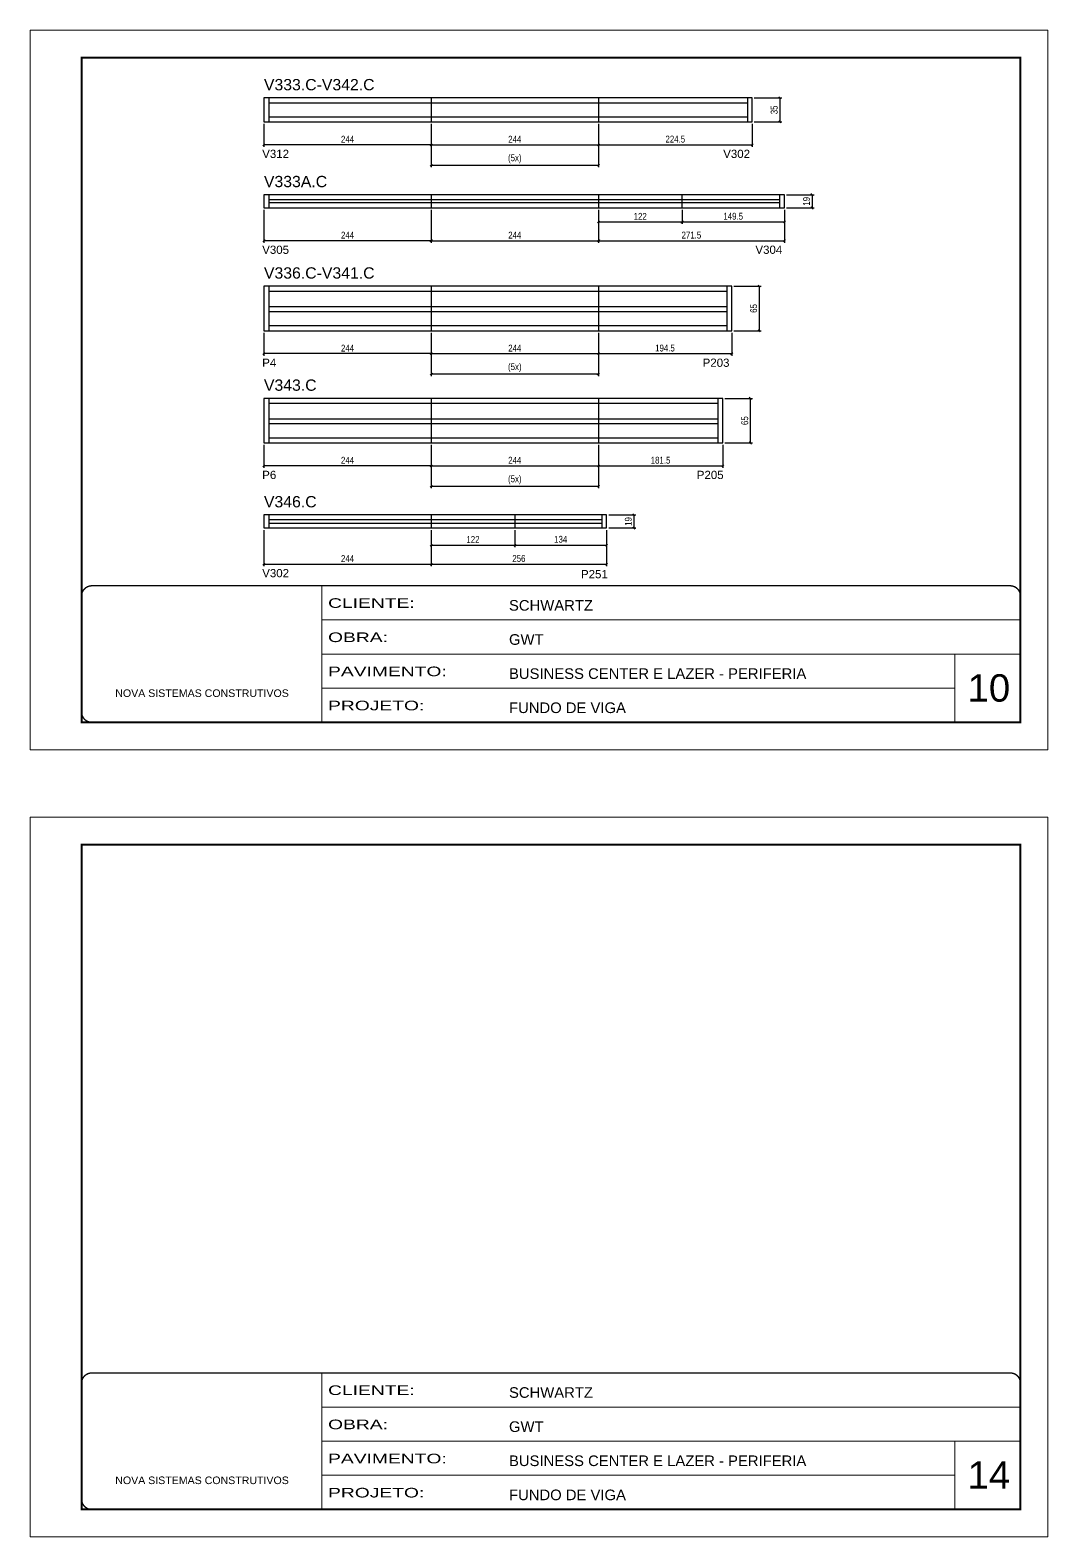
# Model space of a CAD drawing. Extents: x 3245 to 12416, y 917 to 10295.
# Drawn here: x 4844 to 6329, y 5512 to 7710 of the extents above; entities that cross this region are included whole.
import ezdxf

# ---------------------------------------------------------------- set-up
doc = ezdxf.new("R2010")
doc.units = 0
doc.linetypes.add('CONTINUO', pattern=[0])
doc.linetypes.add('DASHED', pattern=[0.75, 0.5, -0.25])
for name, color, linetype in [('5', 5, 'Continuous'), ('COTA', 241, 'Continuous'), ('NOMENCLATURA', 7, 'Continuous'), ('Painéis', 200, 'Continuous'), ('SARR_2.2x7', 40, 'Continuous')]:
    doc.layers.add(name, color=color, linetype=linetype)
for name, color, linetype, lineweight in [('CARIMBO', 255, 'Continuous', 9), ('Folhas', 255, 'Continuous', 9), ('SARRAFO DE PRESSAO', 251, 'DASHED', 9)]:
    doc.layers.add(name, color=color, linetype=linetype, lineweight=lineweight)
doc.styles.add('ARIAL', font='arial.ttf')
doc.styles.add('COTA TECNICA', font='techl___.ttf', dxfattribs={"height": 10})
doc.styles.add('COTA TECNICA-50', font='techl___.ttf', dxfattribs={"height": 10})
doc.styles.get("Standard").update_dxf_attribs({"font": 'arial.ttf'})
doc.styles.add('Tecnologia', font='')
doc.styles.get('Tecnologia').set_extended_font_data('Forgotten Futurist')
doc.dimstyles.new('COTA PAINEL-50', dxfattribs={"dimtxt": 10, "dimasz": 3, "dimexe": 3, "dimexo": 3, "dimgap": 3, "dimtad": 1, "dimdec": 1, "dimzin": 12, "dimdsep": 46, "dimtxsty": 'COTA TECNICA-50', "dimblk1": 'OBLIQUE', "dimblk2": 'OBLIQUE', "dimsah": 1, "dimcen": 0.9, "dimclrd": 4, "dimclre": 4, "dimclrt": 240, "dimadec": 1, "dimazin": 3, "dimtfac": 1, "dimtdec": 1, "dimtmove": 0, "dimatfit": 3, "dimfxl": 1, "dimtolj": 1, "dimtzin": 12, "dimarcsym": 0})
doc.dimstyles.new('PAINEL', dxfattribs={"dimtxt": 10, "dimasz": 3, "dimexe": 3, "dimexo": 3, "dimgap": 3, "dimtad": 1, "dimdec": 1, "dimzin": 12, "dimdsep": 46, "dimtxsty": 'COTA TECNICA', "dimblk1": 'OBLIQUE', "dimblk2": 'OBLIQUE', "dimsah": 1, "dimcen": 0.9, "dimclrd": 4, "dimclre": 4, "dimclrt": 240, "dimadec": 1, "dimazin": 3, "dimtfac": 1, "dimtdec": 1, "dimtmove": 0, "dimatfit": 3, "dimfxl": 1, "dimtolj": 1, "dimtzin": 12, "dimarcsym": 0})

# ---------------------------------------------------------------- blocks, each defined once
blk = doc.blocks.new('9999999999')
at = {"color": 30, "linetype": 'CONTINUO'}
for p, q in [((98564.6, 34230.2), (98564.6, 34429.4)), ((98564.6, 34379.6), (99584, 34379.6)), ((98564.6, 34329.8), (99488, 34329.8)), ((99584, 34329.8), (99488, 34329.8)), ((99488, 34329.8), (99488, 34230.2)), ((98564.6, 34280), (99488, 34280))]:
    blk.add_line(p, q, dxfattribs=at)
at = {"color": 30, "linetype": 'CONTINUO', "const_width": 2}
blk.add_lwpolyline([(99584, 34230.2), (99584, 34414.4, 0.414214), (99569, 34429.4), (98229, 34429.4, 0.414214), (98214, 34414.4), (98214, 34245.2, 0.414214), (98229, 34230.2), (99584, 34230.2)], format="xyb", dxfattribs=at)
at = {"layer": 'Folhas'}
blk.add_lwpolyline([(98139, 34190.2), (99624, 34190.2), (99624, 35240.2), (98139, 35240.2)], close=True, dxfattribs=at)
at = {"layer": 'Folhas', "color": 30, "const_width": 3}
blk.add_lwpolyline([(98214, 34230.2), (99584, 34230.2), (99584, 35200.2), (98214, 35200.2)], close=True, dxfattribs=at)
at = {"color": 7, "linetype": 'Continuous', "ltscale": 5, "style": 'ARIAL'}
for s, height, p in [('SCHWARTZ', 15.48, (98837.7, 34393.1)), ('GWT', 15.48, (98837.7, 34343.3)), ('BUSINESS CENTER E LAZER - PERIFERIA', 15.483, (98837.7, 34293.5)), ('NOVA SISTEMAS CONSTRUTIVOS', 11.059, (98263.2, 34267.2)), ('FUNDO DE VIGA', 15.483, (98837.7, 34243.7))]:
    blk.add_text(s, height=height, dxfattribs=at).set_placement(p)
at = {"layer": 'Folhas', "color": 7, "style": 'Tecnologia', "width": 1.5}
for s, p in [('CLIENTE:', (98573.7, 34397.2)), ('OBRA:', (98573.7, 34347.3)), ('PAVIMENTO:', (98573.7, 34297.5)), ('PROJETO:', (98573.7, 34247.7))]:
    blk.add_text(s, height=14, dxfattribs=at).set_placement(p)
blk = doc.blocks.new('_Oblique')
at = {"color": 0, "linetype": 'ByBlock', "lineweight": -2}
blk.add_line((-0.5, -0.5), (0.5, 0.5), dxfattribs=at)
blk = doc.blocks.new('*D890')
at = {"layer": 'COTA', "color": 4, "linetype": 'ByBlock', "lineweight": -2, "transparency": 16777216}
for p, q in [((5185, 7573.3), (5185, 7539.9)), ((5429, 7573.3), (5429, 7539.9)), ((5429, 7542.9), (5185, 7542.9))]:
    blk.add_line(p, q, dxfattribs=at)
at = {"layer": 'Defpoints', "color": 0, "linetype": 'ByBlock', "transparency": 16777216}
for p in [(5185, 7576.3), (5429, 7576.3), (5185, 7542.9)]:
    blk.add_point(p, dxfattribs=at)
at = {"layer": 'COTA', "color": 4, "linetype": 'ByBlock', "lineweight": -2, "transparency": 16777216, "xscale": 3, "yscale": 3, "zscale": 3, "rotation": 180}
blk.add_blockref('_Oblique', (5185, 7542.9), dxfattribs=at)
at = {"layer": 'COTA', "color": 4, "linetype": 'ByBlock', "lineweight": -2, "transparency": 16777216, "xscale": 3, "yscale": 3, "zscale": 3}
blk.add_blockref('_Oblique', (5429, 7542.9), dxfattribs=at)
at = {"layer": 'COTA', "color": 240, "linetype": 'ByBlock', "transparency": 16777216, "insert": (5307, 7550.9), "char_height": 10, "attachment_point": 5, "style": 'COTA TECNICA-50'}
blk.add_mtext('\\A1;244', dxfattribs=at)
blk = doc.blocks.new('*D891')
at = {"layer": 'COTA', "color": 4, "linetype": 'ByBlock', "lineweight": -2, "transparency": 16777216}
for p, q in [((5429, 7573.3), (5429, 7539.9)), ((5673, 7573.3), (5673, 7539.9)), ((5429, 7542.9), (5673, 7542.9))]:
    blk.add_line(p, q, dxfattribs=at)
at = {"layer": 'Defpoints', "color": 0, "linetype": 'ByBlock', "transparency": 16777216}
for p in [(5429, 7576.3), (5673, 7576.3), (5673, 7542.9)]:
    blk.add_point(p, dxfattribs=at)
at = {"layer": 'COTA', "color": 4, "linetype": 'ByBlock', "lineweight": -2, "transparency": 16777216, "xscale": 3, "yscale": 3, "zscale": 3, "rotation": 180}
blk.add_blockref('_Oblique', (5429, 7542.9), dxfattribs=at)
at = {"layer": 'COTA', "color": 4, "linetype": 'ByBlock', "lineweight": -2, "transparency": 16777216, "xscale": 3, "yscale": 3, "zscale": 3}
blk.add_blockref('_Oblique', (5673, 7542.9), dxfattribs=at)
at = {"layer": 'COTA', "color": 240, "linetype": 'ByBlock', "transparency": 16777216, "insert": (5551, 7550.9), "char_height": 10, "attachment_point": 5, "style": 'COTA TECNICA-50'}
blk.add_mtext('\\A1;244', dxfattribs=at)
blk = doc.blocks.new('*D892')
at = {"layer": 'COTA', "color": 4, "linetype": 'ByBlock', "lineweight": -2, "transparency": 16777216}
for p, q in [((5673, 7573.3), (5673, 7539.9)), ((5897.5, 7573.3), (5897.5, 7539.9)), ((5673, 7542.9), (5897.5, 7542.9))]:
    blk.add_line(p, q, dxfattribs=at)
at = {"layer": 'Defpoints', "color": 0, "linetype": 'ByBlock', "transparency": 16777216}
for p in [(5673, 7576.3), (5897.5, 7576.3), (5897.5, 7542.9)]:
    blk.add_point(p, dxfattribs=at)
at = {"layer": 'COTA', "color": 4, "linetype": 'ByBlock', "lineweight": -2, "transparency": 16777216, "xscale": 3, "yscale": 3, "zscale": 3, "rotation": 180}
blk.add_blockref('_Oblique', (5673, 7542.9), dxfattribs=at)
at = {"layer": 'COTA', "color": 4, "linetype": 'ByBlock', "lineweight": -2, "transparency": 16777216, "xscale": 3, "yscale": 3, "zscale": 3}
blk.add_blockref('_Oblique', (5897.5, 7542.9), dxfattribs=at)
at = {"layer": 'COTA', "color": 240, "linetype": 'ByBlock', "transparency": 16777216, "insert": (5785.2, 7551), "char_height": 10, "attachment_point": 5, "style": 'COTA TECNICA-50'}
blk.add_mtext('\\A1;224.5', dxfattribs=at)
blk = doc.blocks.new('*D893')
at = {"layer": 'COTA', "color": 4, "lineweight": -2, "transparency": 16777216}
for p, q in [((5900.5, 7611.3), (5940.7, 7611.3)), ((5937.7, 7611.3), (5937.7, 7576.3)), ((5900.5, 7576.3), (5940.7, 7576.3))]:
    blk.add_line(p, q, dxfattribs=at)
at = {"layer": 'Defpoints', "color": 0, "transparency": 16777216}
for p in [(5897.5, 7611.3), (5897.5, 7576.3), (5937.7, 7576.3)]:
    blk.add_point(p, dxfattribs=at)
at = {"layer": 'COTA', "color": 4, "lineweight": -2, "transparency": 16777216, "xscale": 3, "yscale": 3, "zscale": 3}
for p, rotation in [((5937.7, 7611.3), 90), ((5937.7, 7576.3), 270)]:
    blk.add_blockref('_Oblique', p, dxfattribs=dict(at, rotation=rotation))
at = {"layer": 'COTA', "color": 240, "transparency": 16777216, "insert": (5929.5, 7593.8), "char_height": 10, "attachment_point": 5, "rotation": 90, "style": 'COTA TECNICA'}
blk.add_mtext('\\A1;35', dxfattribs=at)
blk = doc.blocks.new('*D894')
at = {"layer": 'COTA', "color": 4, "lineweight": -2, "transparency": 16777216}
for p, q in [((5429, 7573.3), (5429, 7510.2)), ((5673, 7573.3), (5673, 7510.2)), ((5429, 7513.2), (5673, 7513.2))]:
    blk.add_line(p, q, dxfattribs=at)
at = {"layer": 'Defpoints', "color": 0, "transparency": 16777216}
for p in [(5429, 7576.3), (5673, 7576.3), (5673, 7513.2)]:
    blk.add_point(p, dxfattribs=at)
at = {"layer": 'COTA', "color": 4, "lineweight": -2, "transparency": 16777216, "xscale": 3, "yscale": 3, "zscale": 3, "rotation": 180}
blk.add_blockref('_Oblique', (5429, 7513.2), dxfattribs=at)
at = {"layer": 'COTA', "color": 4, "lineweight": -2, "transparency": 16777216, "xscale": 3, "yscale": 3, "zscale": 3}
blk.add_blockref('_Oblique', (5673, 7513.2), dxfattribs=at)
at = {"layer": 'COTA', "color": 240, "transparency": 16777216, "insert": (5551, 7522.4), "char_height": 10, "attachment_point": 5, "style": 'COTA TECNICA'}
blk.add_mtext('\\A1;(5x)', dxfattribs=at)
blk = doc.blocks.new('*D895')
at = {"layer": 'COTA', "color": 4, "linetype": 'ByBlock', "lineweight": -2, "transparency": 16777216}
for p, q in [((5185, 7447.9), (5185, 7399.9)), ((5429, 7447.9), (5429, 7399.9)), ((5429, 7402.9), (5185, 7402.9))]:
    blk.add_line(p, q, dxfattribs=at)
at = {"layer": 'Defpoints', "color": 0, "linetype": 'ByBlock', "transparency": 16777216}
for p in [(5185, 7450.9), (5429, 7450.9), (5185, 7402.9)]:
    blk.add_point(p, dxfattribs=at)
at = {"layer": 'COTA', "color": 4, "linetype": 'ByBlock', "lineweight": -2, "transparency": 16777216, "xscale": 3, "yscale": 3, "zscale": 3, "rotation": 180}
blk.add_blockref('_Oblique', (5185, 7402.9), dxfattribs=at)
at = {"layer": 'COTA', "color": 4, "linetype": 'ByBlock', "lineweight": -2, "transparency": 16777216, "xscale": 3, "yscale": 3, "zscale": 3}
blk.add_blockref('_Oblique', (5429, 7402.9), dxfattribs=at)
at = {"layer": 'COTA', "color": 240, "linetype": 'ByBlock', "transparency": 16777216, "insert": (5307, 7411), "char_height": 10, "attachment_point": 5, "style": 'COTA TECNICA-50'}
blk.add_mtext('\\A1;244', dxfattribs=at)
blk = doc.blocks.new('*D896')
at = {"layer": 'COTA', "color": 4, "linetype": 'ByBlock', "lineweight": -2, "transparency": 16777216}
for p, q in [((5429, 7447.9), (5429, 7399.9)), ((5673, 7447.9), (5673, 7399.9)), ((5429, 7402.9), (5673, 7402.9))]:
    blk.add_line(p, q, dxfattribs=at)
at = {"layer": 'Defpoints', "color": 0, "linetype": 'ByBlock', "transparency": 16777216}
for p in [(5429, 7450.9), (5673, 7450.9), (5673, 7402.9)]:
    blk.add_point(p, dxfattribs=at)
at = {"layer": 'COTA', "color": 4, "linetype": 'ByBlock', "lineweight": -2, "transparency": 16777216, "xscale": 3, "yscale": 3, "zscale": 3, "rotation": 180}
blk.add_blockref('_Oblique', (5429, 7402.9), dxfattribs=at)
at = {"layer": 'COTA', "color": 4, "linetype": 'ByBlock', "lineweight": -2, "transparency": 16777216, "xscale": 3, "yscale": 3, "zscale": 3}
blk.add_blockref('_Oblique', (5673, 7402.9), dxfattribs=at)
at = {"layer": 'COTA', "color": 240, "linetype": 'ByBlock', "transparency": 16777216, "insert": (5551, 7411), "char_height": 10, "attachment_point": 5, "style": 'COTA TECNICA-50'}
blk.add_mtext('\\A1;244', dxfattribs=at)
blk = doc.blocks.new('*D897')
at = {"layer": 'COTA', "color": 4, "linetype": 'ByBlock', "lineweight": -2, "transparency": 16777216}
for p, q in [((5673, 7447.9), (5673, 7399.9)), ((5944.5, 7447.9), (5944.5, 7399.9)), ((5673, 7402.9), (5944.5, 7402.9))]:
    blk.add_line(p, q, dxfattribs=at)
at = {"layer": 'Defpoints', "color": 0, "linetype": 'ByBlock', "transparency": 16777216}
for p in [(5673, 7450.9), (5944.5, 7450.9), (5944.5, 7402.9)]:
    blk.add_point(p, dxfattribs=at)
at = {"layer": 'COTA', "color": 4, "linetype": 'ByBlock', "lineweight": -2, "transparency": 16777216, "xscale": 3, "yscale": 3, "zscale": 3, "rotation": 180}
blk.add_blockref('_Oblique', (5673, 7402.9), dxfattribs=at)
at = {"layer": 'COTA', "color": 4, "linetype": 'ByBlock', "lineweight": -2, "transparency": 16777216, "xscale": 3, "yscale": 3, "zscale": 3}
blk.add_blockref('_Oblique', (5944.5, 7402.9), dxfattribs=at)
at = {"layer": 'COTA', "color": 240, "linetype": 'ByBlock', "transparency": 16777216, "insert": (5808.7, 7411), "char_height": 10, "attachment_point": 5, "style": 'COTA TECNICA-50'}
blk.add_mtext('\\A1;271.5', dxfattribs=at)
blk = doc.blocks.new('*D898')
at = {"layer": 'COTA', "color": 4, "lineweight": -2, "transparency": 16777216}
for p, q in [((5947.5, 7469.9), (5987.7, 7469.9)), ((5984.7, 7469.9), (5984.7, 7450.9)), ((5947.5, 7450.9), (5987.7, 7450.9))]:
    blk.add_line(p, q, dxfattribs=at)
at = {"layer": 'Defpoints', "color": 0, "transparency": 16777216}
for p in [(5944.5, 7469.9), (5944.5, 7450.9), (5984.7, 7450.9)]:
    blk.add_point(p, dxfattribs=at)
at = {"layer": 'COTA', "color": 4, "lineweight": -2, "transparency": 16777216, "xscale": 3, "yscale": 3, "zscale": 3}
for p, rotation in [((5984.7, 7469.9), 90), ((5984.7, 7450.9), 270)]:
    blk.add_blockref('_Oblique', p, dxfattribs=dict(at, rotation=rotation))
at = {"layer": 'COTA', "color": 240, "transparency": 16777216, "insert": (5976.6, 7460.4), "char_height": 10, "attachment_point": 5, "rotation": 90, "style": 'COTA TECNICA'}
blk.add_mtext('\\A1;19', dxfattribs=at)
blk = doc.blocks.new('*D900')
at = {"layer": 'COTA', "color": 4, "lineweight": -2, "transparency": 16777216}
for p, q in [((5673, 7447.9), (5673, 7427.4)), ((5795, 7447.9), (5795, 7427.4)), ((5673, 7430.4), (5795, 7430.4))]:
    blk.add_line(p, q, dxfattribs=at)
at = {"layer": 'Defpoints', "color": 0, "transparency": 16777216}
for p in [(5673, 7450.9), (5795, 7450.9), (5795, 7430.4)]:
    blk.add_point(p, dxfattribs=at)
at = {"layer": 'COTA', "color": 4, "lineweight": -2, "transparency": 16777216, "xscale": 3, "yscale": 3, "zscale": 3, "rotation": 180}
blk.add_blockref('_Oblique', (5673, 7430.4), dxfattribs=at)
at = {"layer": 'COTA', "color": 4, "lineweight": -2, "transparency": 16777216, "xscale": 3, "yscale": 3, "zscale": 3}
blk.add_blockref('_Oblique', (5795, 7430.4), dxfattribs=at)
at = {"layer": 'COTA', "color": 240, "transparency": 16777216, "insert": (5734, 7438.4), "char_height": 10, "attachment_point": 5, "style": 'COTA TECNICA'}
blk.add_mtext('\\A1;122', dxfattribs=at)
blk = doc.blocks.new('*D901')
at = {"layer": 'COTA', "color": 4, "lineweight": -2, "transparency": 16777216}
for p, q in [((5795, 7447.9), (5795, 7427.4)), ((5944.5, 7447.9), (5944.5, 7427.4)), ((5795, 7430.4), (5944.5, 7430.4))]:
    blk.add_line(p, q, dxfattribs=at)
at = {"layer": 'Defpoints', "color": 0, "transparency": 16777216}
for p in [(5795, 7450.9), (5944.5, 7450.9), (5944.5, 7430.4)]:
    blk.add_point(p, dxfattribs=at)
at = {"layer": 'COTA', "color": 4, "lineweight": -2, "transparency": 16777216, "xscale": 3, "yscale": 3, "zscale": 3, "rotation": 180}
blk.add_blockref('_Oblique', (5795, 7430.4), dxfattribs=at)
at = {"layer": 'COTA', "color": 4, "lineweight": -2, "transparency": 16777216, "xscale": 3, "yscale": 3, "zscale": 3}
blk.add_blockref('_Oblique', (5944.5, 7430.4), dxfattribs=at)
at = {"layer": 'COTA', "color": 240, "transparency": 16777216, "insert": (5869.7, 7438.5), "char_height": 10, "attachment_point": 5, "style": 'COTA TECNICA'}
blk.add_mtext('\\A1;149.5', dxfattribs=at)
blk = doc.blocks.new('*D902')
at = {"layer": 'COTA', "color": 4, "linetype": 'ByBlock', "lineweight": -2, "transparency": 16777216}
for p, q in [((5185, 7268.5), (5185, 7235.1)), ((5429, 7268.5), (5429, 7235.1)), ((5429, 7238.1), (5185, 7238.1))]:
    blk.add_line(p, q, dxfattribs=at)
at = {"layer": 'Defpoints', "color": 0, "linetype": 'ByBlock', "transparency": 16777216}
for p in [(5185, 7271.5), (5429, 7271.5), (5185, 7238.1)]:
    blk.add_point(p, dxfattribs=at)
at = {"layer": 'COTA', "color": 4, "linetype": 'ByBlock', "lineweight": -2, "transparency": 16777216, "xscale": 3, "yscale": 3, "zscale": 3, "rotation": 180}
blk.add_blockref('_Oblique', (5185, 7238.1), dxfattribs=at)
at = {"layer": 'COTA', "color": 4, "linetype": 'ByBlock', "lineweight": -2, "transparency": 16777216, "xscale": 3, "yscale": 3, "zscale": 3}
blk.add_blockref('_Oblique', (5429, 7238.1), dxfattribs=at)
at = {"layer": 'COTA', "color": 240, "linetype": 'ByBlock', "transparency": 16777216, "insert": (5307, 7246.1), "char_height": 10, "attachment_point": 5, "style": 'COTA TECNICA-50'}
blk.add_mtext('\\A1;244', dxfattribs=at)
blk = doc.blocks.new('*D903')
at = {"layer": 'COTA', "color": 4, "linetype": 'ByBlock', "lineweight": -2, "transparency": 16777216}
for p, q in [((5429, 7268.5), (5429, 7235.1)), ((5673, 7268.5), (5673, 7235.1)), ((5429, 7238.1), (5673, 7238.1))]:
    blk.add_line(p, q, dxfattribs=at)
at = {"layer": 'Defpoints', "color": 0, "linetype": 'ByBlock', "transparency": 16777216}
for p in [(5429, 7271.5), (5673, 7271.5), (5673, 7238.1)]:
    blk.add_point(p, dxfattribs=at)
at = {"layer": 'COTA', "color": 4, "linetype": 'ByBlock', "lineweight": -2, "transparency": 16777216, "xscale": 3, "yscale": 3, "zscale": 3, "rotation": 180}
blk.add_blockref('_Oblique', (5429, 7238.1), dxfattribs=at)
at = {"layer": 'COTA', "color": 4, "linetype": 'ByBlock', "lineweight": -2, "transparency": 16777216, "xscale": 3, "yscale": 3, "zscale": 3}
blk.add_blockref('_Oblique', (5673, 7238.1), dxfattribs=at)
at = {"layer": 'COTA', "color": 240, "linetype": 'ByBlock', "transparency": 16777216, "insert": (5551, 7246.1), "char_height": 10, "attachment_point": 5, "style": 'COTA TECNICA-50'}
blk.add_mtext('\\A1;244', dxfattribs=at)
blk = doc.blocks.new('*D904')
at = {"layer": 'COTA', "color": 4, "linetype": 'ByBlock', "lineweight": -2, "transparency": 16777216}
for p, q in [((5673, 7268.5), (5673, 7235.1)), ((5867.5, 7268.5), (5867.5, 7235.1)), ((5673, 7238.1), (5867.5, 7238.1))]:
    blk.add_line(p, q, dxfattribs=at)
at = {"layer": 'Defpoints', "color": 0, "linetype": 'ByBlock', "transparency": 16777216}
for p in [(5673, 7271.5), (5867.5, 7271.5), (5867.5, 7238.1)]:
    blk.add_point(p, dxfattribs=at)
at = {"layer": 'COTA', "color": 4, "linetype": 'ByBlock', "lineweight": -2, "transparency": 16777216, "xscale": 3, "yscale": 3, "zscale": 3, "rotation": 180}
blk.add_blockref('_Oblique', (5673, 7238.1), dxfattribs=at)
at = {"layer": 'COTA', "color": 4, "linetype": 'ByBlock', "lineweight": -2, "transparency": 16777216, "xscale": 3, "yscale": 3, "zscale": 3}
blk.add_blockref('_Oblique', (5867.5, 7238.1), dxfattribs=at)
at = {"layer": 'COTA', "color": 240, "linetype": 'ByBlock', "transparency": 16777216, "insert": (5770.2, 7246.2), "char_height": 10, "attachment_point": 5, "style": 'COTA TECNICA-50'}
blk.add_mtext('\\A1;194.5', dxfattribs=at)
blk = doc.blocks.new('*D905')
at = {"layer": 'COTA', "color": 4, "lineweight": -2, "transparency": 16777216}
for p, q in [((5870.5, 7336.5), (5910.7, 7336.5)), ((5907.7, 7336.5), (5907.7, 7271.5)), ((5870.5, 7271.5), (5910.7, 7271.5))]:
    blk.add_line(p, q, dxfattribs=at)
at = {"layer": 'Defpoints', "color": 0, "transparency": 16777216}
for p in [(5867.5, 7336.5), (5867.5, 7271.5), (5907.7, 7271.5)]:
    blk.add_point(p, dxfattribs=at)
at = {"layer": 'COTA', "color": 4, "lineweight": -2, "transparency": 16777216, "xscale": 3, "yscale": 3, "zscale": 3}
for p, rotation in [((5907.7, 7336.5), 90), ((5907.7, 7271.5), 270)]:
    blk.add_blockref('_Oblique', p, dxfattribs=dict(at, rotation=rotation))
at = {"layer": 'COTA', "color": 240, "transparency": 16777216, "insert": (5899.6, 7304), "char_height": 10, "attachment_point": 5, "rotation": 90, "style": 'COTA TECNICA'}
blk.add_mtext('\\A1;65', dxfattribs=at)
blk = doc.blocks.new('*D906')
at = {"layer": 'COTA', "color": 4, "lineweight": -2, "transparency": 16777216}
for p, q in [((5429, 7268.5), (5429, 7205.4)), ((5673, 7268.5), (5673, 7205.4)), ((5429, 7208.4), (5673, 7208.4))]:
    blk.add_line(p, q, dxfattribs=at)
at = {"layer": 'Defpoints', "color": 0, "transparency": 16777216}
for p in [(5429, 7271.5), (5673, 7271.5), (5673, 7208.4)]:
    blk.add_point(p, dxfattribs=at)
at = {"layer": 'COTA', "color": 4, "lineweight": -2, "transparency": 16777216, "xscale": 3, "yscale": 3, "zscale": 3, "rotation": 180}
blk.add_blockref('_Oblique', (5429, 7208.4), dxfattribs=at)
at = {"layer": 'COTA', "color": 4, "lineweight": -2, "transparency": 16777216, "xscale": 3, "yscale": 3, "zscale": 3}
blk.add_blockref('_Oblique', (5673, 7208.4), dxfattribs=at)
at = {"layer": 'COTA', "color": 240, "transparency": 16777216, "insert": (5551, 7217.6), "char_height": 10, "attachment_point": 5, "style": 'COTA TECNICA'}
blk.add_mtext('\\A1;(5x)', dxfattribs=at)
blk = doc.blocks.new('*D907')
at = {"layer": 'COTA', "color": 4, "linetype": 'ByBlock', "lineweight": -2, "transparency": 16777216}
for p, q in [((5185, 7104.8), (5185, 7071.4)), ((5429, 7104.8), (5429, 7071.4)), ((5429, 7074.4), (5185, 7074.4))]:
    blk.add_line(p, q, dxfattribs=at)
at = {"layer": 'Defpoints', "color": 0, "linetype": 'ByBlock', "transparency": 16777216}
for p in [(5185, 7107.8), (5429, 7107.8), (5185, 7074.4)]:
    blk.add_point(p, dxfattribs=at)
at = {"layer": 'COTA', "color": 4, "linetype": 'ByBlock', "lineweight": -2, "transparency": 16777216, "xscale": 3, "yscale": 3, "zscale": 3, "rotation": 180}
blk.add_blockref('_Oblique', (5185, 7074.4), dxfattribs=at)
at = {"layer": 'COTA', "color": 4, "linetype": 'ByBlock', "lineweight": -2, "transparency": 16777216, "xscale": 3, "yscale": 3, "zscale": 3}
blk.add_blockref('_Oblique', (5429, 7074.4), dxfattribs=at)
at = {"layer": 'COTA', "color": 240, "linetype": 'ByBlock', "transparency": 16777216, "insert": (5307, 7082.5), "char_height": 10, "attachment_point": 5, "style": 'COTA TECNICA-50'}
blk.add_mtext('\\A1;244', dxfattribs=at)
blk = doc.blocks.new('*D908')
at = {"layer": 'COTA', "color": 4, "linetype": 'ByBlock', "lineweight": -2, "transparency": 16777216}
for p, q in [((5429, 7104.8), (5429, 7071.4)), ((5673, 7104.8), (5673, 7071.4)), ((5429, 7074.4), (5673, 7074.4))]:
    blk.add_line(p, q, dxfattribs=at)
at = {"layer": 'Defpoints', "color": 0, "linetype": 'ByBlock', "transparency": 16777216}
for p in [(5429, 7107.8), (5673, 7107.8), (5673, 7074.4)]:
    blk.add_point(p, dxfattribs=at)
at = {"layer": 'COTA', "color": 4, "linetype": 'ByBlock', "lineweight": -2, "transparency": 16777216, "xscale": 3, "yscale": 3, "zscale": 3, "rotation": 180}
blk.add_blockref('_Oblique', (5429, 7074.4), dxfattribs=at)
at = {"layer": 'COTA', "color": 4, "linetype": 'ByBlock', "lineweight": -2, "transparency": 16777216, "xscale": 3, "yscale": 3, "zscale": 3}
blk.add_blockref('_Oblique', (5673, 7074.4), dxfattribs=at)
at = {"layer": 'COTA', "color": 240, "linetype": 'ByBlock', "transparency": 16777216, "insert": (5551, 7082.5), "char_height": 10, "attachment_point": 5, "style": 'COTA TECNICA-50'}
blk.add_mtext('\\A1;244', dxfattribs=at)
blk = doc.blocks.new('*D909')
at = {"layer": 'COTA', "color": 4, "linetype": 'ByBlock', "lineweight": -2, "transparency": 16777216}
for p, q in [((5673, 7104.8), (5673, 7071.4)), ((5854.5, 7104.8), (5854.5, 7071.4)), ((5673, 7074.4), (5854.5, 7074.4))]:
    blk.add_line(p, q, dxfattribs=at)
at = {"layer": 'Defpoints', "color": 0, "linetype": 'ByBlock', "transparency": 16777216}
for p in [(5673, 7107.8), (5854.5, 7107.8), (5854.5, 7074.4)]:
    blk.add_point(p, dxfattribs=at)
at = {"layer": 'COTA', "color": 4, "linetype": 'ByBlock', "lineweight": -2, "transparency": 16777216, "xscale": 3, "yscale": 3, "zscale": 3, "rotation": 180}
blk.add_blockref('_Oblique', (5673, 7074.4), dxfattribs=at)
at = {"layer": 'COTA', "color": 4, "linetype": 'ByBlock', "lineweight": -2, "transparency": 16777216, "xscale": 3, "yscale": 3, "zscale": 3}
blk.add_blockref('_Oblique', (5854.5, 7074.4), dxfattribs=at)
at = {"layer": 'COTA', "color": 240, "linetype": 'ByBlock', "transparency": 16777216, "insert": (5763.7, 7082.5), "char_height": 10, "attachment_point": 5, "style": 'COTA TECNICA-50'}
blk.add_mtext('\\A1;181.5', dxfattribs=at)
blk = doc.blocks.new('*D910')
at = {"layer": 'COTA', "color": 4, "lineweight": -2, "transparency": 16777216}
for p, q in [((5857.5, 7172.8), (5897.7, 7172.8)), ((5894.7, 7172.8), (5894.7, 7107.8)), ((5857.5, 7107.8), (5897.7, 7107.8))]:
    blk.add_line(p, q, dxfattribs=at)
at = {"layer": 'Defpoints', "color": 0, "transparency": 16777216}
for p in [(5854.5, 7172.8), (5854.5, 7107.8), (5894.7, 7107.8)]:
    blk.add_point(p, dxfattribs=at)
at = {"layer": 'COTA', "color": 4, "lineweight": -2, "transparency": 16777216, "xscale": 3, "yscale": 3, "zscale": 3}
for p, rotation in [((5894.7, 7172.8), 90), ((5894.7, 7107.8), 270)]:
    blk.add_blockref('_Oblique', p, dxfattribs=dict(at, rotation=rotation))
at = {"layer": 'COTA', "color": 240, "transparency": 16777216, "insert": (5886.6, 7140.3), "char_height": 10, "attachment_point": 5, "rotation": 90, "style": 'COTA TECNICA'}
blk.add_mtext('\\A1;65', dxfattribs=at)
blk = doc.blocks.new('*D911')
at = {"layer": 'COTA', "color": 4, "lineweight": -2, "transparency": 16777216}
for p, q in [((5429, 7104.8), (5429, 7041.7)), ((5673, 7104.8), (5673, 7041.7)), ((5429, 7044.7), (5673, 7044.7))]:
    blk.add_line(p, q, dxfattribs=at)
at = {"layer": 'Defpoints', "color": 0, "transparency": 16777216}
for p in [(5429, 7107.8), (5673, 7107.8), (5673, 7044.7)]:
    blk.add_point(p, dxfattribs=at)
at = {"layer": 'COTA', "color": 4, "lineweight": -2, "transparency": 16777216, "xscale": 3, "yscale": 3, "zscale": 3, "rotation": 180}
blk.add_blockref('_Oblique', (5429, 7044.7), dxfattribs=at)
at = {"layer": 'COTA', "color": 4, "lineweight": -2, "transparency": 16777216, "xscale": 3, "yscale": 3, "zscale": 3}
blk.add_blockref('_Oblique', (5673, 7044.7), dxfattribs=at)
at = {"layer": 'COTA', "color": 240, "transparency": 16777216, "insert": (5551, 7053.9), "char_height": 10, "attachment_point": 5, "style": 'COTA TECNICA'}
blk.add_mtext('\\A1;(5x)', dxfattribs=at)
blk = doc.blocks.new('*D912')
at = {"layer": 'COTA', "color": 4, "linetype": 'ByBlock', "lineweight": -2, "transparency": 16777216}
for p, q in [((5185, 6980.7), (5185, 6928)), ((5429, 6980.7), (5429, 6928)), ((5185, 6931), (5429, 6931))]:
    blk.add_line(p, q, dxfattribs=at)
at = {"layer": 'Defpoints', "color": 0, "linetype": 'ByBlock', "transparency": 16777216}
for p in [(5185, 6983.7), (5429, 6983.7), (5429, 6931)]:
    blk.add_point(p, dxfattribs=at)
at = {"layer": 'COTA', "color": 4, "linetype": 'ByBlock', "lineweight": -2, "transparency": 16777216, "xscale": 3, "yscale": 3, "zscale": 3, "rotation": 180}
blk.add_blockref('_Oblique', (5185, 6931), dxfattribs=at)
at = {"layer": 'COTA', "color": 4, "linetype": 'ByBlock', "lineweight": -2, "transparency": 16777216, "xscale": 3, "yscale": 3, "zscale": 3}
blk.add_blockref('_Oblique', (5429, 6931), dxfattribs=at)
at = {"layer": 'COTA', "color": 240, "linetype": 'ByBlock', "transparency": 16777216, "insert": (5307, 6939.1), "char_height": 10, "attachment_point": 5, "style": 'COTA TECNICA-50'}
blk.add_mtext('\\A1;244', dxfattribs=at)
blk = doc.blocks.new('*D913')
at = {"layer": 'COTA', "color": 4, "linetype": 'ByBlock', "lineweight": -2, "transparency": 16777216}
for p, q in [((5429, 6980.7), (5429, 6928)), ((5685, 6980.7), (5685, 6928)), ((5429, 6931), (5685, 6931))]:
    blk.add_line(p, q, dxfattribs=at)
at = {"layer": 'Defpoints', "color": 0, "linetype": 'ByBlock', "transparency": 16777216}
for p in [(5429, 6983.7), (5685, 6983.7), (5685, 6931)]:
    blk.add_point(p, dxfattribs=at)
at = {"layer": 'COTA', "color": 4, "linetype": 'ByBlock', "lineweight": -2, "transparency": 16777216, "xscale": 3, "yscale": 3, "zscale": 3, "rotation": 180}
blk.add_blockref('_Oblique', (5429, 6931), dxfattribs=at)
at = {"layer": 'COTA', "color": 4, "linetype": 'ByBlock', "lineweight": -2, "transparency": 16777216, "xscale": 3, "yscale": 3, "zscale": 3}
blk.add_blockref('_Oblique', (5685, 6931), dxfattribs=at)
at = {"layer": 'COTA', "color": 240, "linetype": 'ByBlock', "transparency": 16777216, "insert": (5557, 6939.1), "char_height": 10, "attachment_point": 5, "style": 'COTA TECNICA-50'}
blk.add_mtext('\\A1;256', dxfattribs=at)
blk = doc.blocks.new('*D914')
at = {"layer": 'COTA', "color": 4, "lineweight": -2, "transparency": 16777216}
for p, q in [((5688, 7002.7), (5727.8, 7002.7)), ((5724.8, 7002.7), (5724.8, 6983.7)), ((5688, 6983.7), (5727.8, 6983.7))]:
    blk.add_line(p, q, dxfattribs=at)
at = {"layer": 'Defpoints', "color": 0, "transparency": 16777216}
for p in [(5685, 7002.7), (5685, 6983.7), (5724.8, 6983.7)]:
    blk.add_point(p, dxfattribs=at)
at = {"layer": 'COTA', "color": 4, "lineweight": -2, "transparency": 16777216, "xscale": 3, "yscale": 3, "zscale": 3}
for p, rotation in [((5724.8, 7002.7), 90), ((5724.8, 6983.7), 270)]:
    blk.add_blockref('_Oblique', p, dxfattribs=dict(at, rotation=rotation))
at = {"layer": 'COTA', "color": 240, "transparency": 16777216, "insert": (5716.7, 6993.2), "char_height": 10, "attachment_point": 5, "rotation": 90, "style": 'COTA TECNICA'}
blk.add_mtext('\\A1;19', dxfattribs=at)
blk = doc.blocks.new('*D915')
at = {"layer": 'COTA', "color": 4, "lineweight": -2, "transparency": 16777216}
for p, q in [((5429, 6980.7), (5429, 6955.8)), ((5551, 6980.7), (5551, 6955.8)), ((5429, 6958.8), (5551, 6958.8))]:
    blk.add_line(p, q, dxfattribs=at)
at = {"layer": 'Defpoints', "color": 0, "transparency": 16777216}
for p in [(5429, 6983.7), (5551, 6983.7), (5551, 6958.8)]:
    blk.add_point(p, dxfattribs=at)
at = {"layer": 'COTA', "color": 4, "lineweight": -2, "transparency": 16777216, "xscale": 3, "yscale": 3, "zscale": 3, "rotation": 180}
blk.add_blockref('_Oblique', (5429, 6958.8), dxfattribs=at)
at = {"layer": 'COTA', "color": 4, "lineweight": -2, "transparency": 16777216, "xscale": 3, "yscale": 3, "zscale": 3}
blk.add_blockref('_Oblique', (5551, 6958.8), dxfattribs=at)
at = {"layer": 'COTA', "color": 240, "transparency": 16777216, "insert": (5490, 6966.9), "char_height": 10, "attachment_point": 5, "style": 'COTA TECNICA'}
blk.add_mtext('\\A1;122', dxfattribs=at)
blk = doc.blocks.new('*D916')
at = {"layer": 'COTA', "color": 4, "lineweight": -2, "transparency": 16777216}
for p, q in [((5551, 6980.7), (5551, 6955.8)), ((5685, 6980.7), (5685, 6955.8)), ((5551, 6958.8), (5685, 6958.8))]:
    blk.add_line(p, q, dxfattribs=at)
at = {"layer": 'Defpoints', "color": 0, "transparency": 16777216}
for p in [(5551, 6983.7), (5685, 6983.7), (5685, 6958.8)]:
    blk.add_point(p, dxfattribs=at)
at = {"layer": 'COTA', "color": 4, "lineweight": -2, "transparency": 16777216, "xscale": 3, "yscale": 3, "zscale": 3, "rotation": 180}
blk.add_blockref('_Oblique', (5551, 6958.8), dxfattribs=at)
at = {"layer": 'COTA', "color": 4, "lineweight": -2, "transparency": 16777216, "xscale": 3, "yscale": 3, "zscale": 3}
blk.add_blockref('_Oblique', (5685, 6958.8), dxfattribs=at)
at = {"layer": 'COTA', "color": 240, "transparency": 16777216, "insert": (5618, 6967.1), "char_height": 10, "attachment_point": 5, "style": 'COTA TECNICA'}
blk.add_mtext('\\A1;134', dxfattribs=at)

msp = doc.modelspace()

# ---------------------------------------------------------------- linework, layer by layer
at = {"layer": 'Painéis', "linetype": 'Continuous'}
for p, q in [((5897.49, 7611.27), (5184.99, 7611.27)), ((5184.99, 7611.27), (5184.99, 7576.27)), ((5428.99, 7611.27), (5428.99, 7576.27)), ((5672.99, 7611.27), (5672.99, 7576.27)), ((5897.49, 7576.27), (5897.49, 7611.27)), ((5184.99, 7576.27), (5897.49, 7576.27)), ((5944.49, 7469.91), (5184.99, 7469.91)), ((5184.99, 7469.91), (5184.99, 7450.91)), ((5428.99, 7469.91), (5428.99, 7450.91)), ((5672.99, 7469.91), (5672.99, 7450.91)), ((5794.99, 7469.91), (5794.99, 7450.91)), ((5944.49, 7450.91), (5944.49, 7469.91)), ((5184.99, 7450.91), (5944.49, 7450.91)), ((5867.49, 7336.48), (5184.99, 7336.48)), ((5184.99, 7336.48), (5184.99, 7271.48)), ((5428.99, 7336.48), (5428.99, 7271.48)), ((5672.99, 7336.48), (5672.99, 7271.48)), ((5867.49, 7271.48), (5867.49, 7336.48)), ((5184.99, 7271.48), (5867.49, 7271.48)), ((5854.49, 7172.8), (5184.99, 7172.8)), ((5184.99, 7172.8), (5184.99, 7107.8)), ((5428.99, 7172.8), (5428.99, 7107.8)), ((5672.99, 7172.8), (5672.99, 7107.8)), ((5854.49, 7107.8), (5854.49, 7172.8)), ((5184.99, 7107.8), (5854.49, 7107.8)), ((5428.99, 7002.71), (5428.99, 6983.71)), ((5550.99, 7002.71), (5550.99, 6983.71))]:
    msp.add_line(p, q, dxfattribs=at)
msp.add_lwpolyline([(5184.99, 6983.71), (5684.99, 6983.71), (5684.99, 7002.71), (5184.99, 7002.71)], close=True, dxfattribs=at)
at = {"layer": 'SARR_2.2x7', "linetype": 'Continuous'}
for p, q in [((5191.99, 7611.27), (5191.99, 7576.27)), ((5890.49, 7611.27), (5890.49, 7576.27)), ((5191.99, 7604.27), (5428.99, 7604.27)), ((5428.99, 7604.27), (5672.99, 7604.27)), ((5672.99, 7604.27), (5890.49, 7604.27)), ((5428.99, 7583.27), (5191.99, 7583.27)), ((5672.99, 7583.27), (5428.99, 7583.27)), ((5890.49, 7583.27), (5672.99, 7583.27)), ((5191.99, 7469.91), (5191.99, 7450.91)), ((5191.99, 7462.91), (5428.99, 7462.91)), ((5428.99, 7457.91), (5191.99, 7457.91)), ((5428.99, 7462.91), (5672.99, 7462.91)), ((5672.99, 7457.91), (5428.99, 7457.91)), ((5672.99, 7462.91), (5937.49, 7462.91)), ((5937.49, 7457.91), (5672.99, 7457.91)), ((5937.49, 7469.91), (5937.49, 7450.91)), ((5191.99, 7336.48), (5191.99, 7271.48)), ((5191.99, 7329.48), (5428.99, 7329.48)), ((5428.99, 7329.48), (5672.99, 7329.48)), ((5672.99, 7329.48), (5860.49, 7329.48)), ((5860.49, 7336.48), (5860.49, 7271.48)), ((5428.99, 7306.14), (5191.99, 7306.14)), ((5672.99, 7306.14), (5428.99, 7306.14)), ((5860.49, 7306.14), (5672.99, 7306.14)), ((5428.99, 7299.14), (5191.99, 7299.14)), ((5428.99, 7278.48), (5191.99, 7278.48)), ((5672.99, 7299.14), (5428.99, 7299.14)), ((5672.99, 7278.48), (5428.99, 7278.48)), ((5860.49, 7299.14), (5672.99, 7299.14)), ((5860.49, 7278.48), (5672.99, 7278.48)), ((5191.99, 7172.8), (5191.99, 7107.8)), ((5847.49, 7172.8), (5847.49, 7107.8)), ((5191.99, 7165.8), (5428.99, 7165.8)), ((5428.99, 7165.8), (5672.99, 7165.8)), ((5672.99, 7165.8), (5847.49, 7165.8)), ((5428.99, 7142.47), (5191.99, 7142.47)), ((5428.99, 7135.47), (5191.99, 7135.47)), ((5672.99, 7142.47), (5428.99, 7142.47)), ((5672.99, 7135.47), (5428.99, 7135.47)), ((5847.49, 7142.47), (5672.99, 7142.47)), ((5847.49, 7135.47), (5672.99, 7135.47)), ((5428.99, 7114.8), (5191.99, 7114.8)), ((5672.99, 7114.8), (5428.99, 7114.8)), ((5847.49, 7114.8), (5672.99, 7114.8)), ((5191.99, 7002.71), (5191.99, 6983.71)), ((5428.99, 6995.71), (5191.99, 6995.71)), ((5677.99, 6995.71), (5428.99, 6995.71)), ((5677.99, 7002.71), (5677.99, 6983.71)), ((5191.99, 6990.71), (5428.99, 6990.71)), ((5428.99, 6990.71), (5677.99, 6990.71))]:
    msp.add_line(p, q, dxfattribs=at)

# ---------------------------------------------------------------- block references
at = {"layer": 'SARRAFO DE PRESSAO', "color": 6, "linetype": 'ByBlock'}
for p in [(-93295.13, -27530.07), (-93295.13, -28678.65)]:
    msp.add_blockref('9999999999', p, dxfattribs=at)

# ---------------------------------------------------------------- texts
at = {"layer": '5', "linetype": 'Continuous'}
for s, p in [('V312', (5182.48, 7523.62)), ('V302', (5855.11, 7523.62)), ('V305', (5182.48, 7383.67)), ('V304', (5902.11, 7383.67)), ('P4', (5182.48, 7218.83)), ('P203', (5825.11, 7218.83)), ('P6', (5182.48, 7055.15)), ('P205', (5816.61, 7055.15)), ('V302', (5182.48, 6911.78)), ('P251', (5647.61, 6910.33))]:
    msp.add_text(s, height=12, rotation=359.99996, dxfattribs=at).set_placement(p)
at = {"layer": 'CARIMBO', "style": 'ARIAL'}
for s, p in [('10', (6211.7, 6730.27)), ('14', (6211.7, 5581.7))]:
    msp.add_text(s, height=40, dxfattribs=at).set_placement(p)
at = {"layer": 'NOMENCLATURA', "linetype": 'Continuous'}
for s, p in [('V333.C-V342.C', (5184.99, 7622.34)), ('V333A.C', (5184.99, 7480.98)), ('V336.C-V341.C', (5184.99, 7347.55)), ('V343.C', (5184.99, 7183.88)), ('V346.C', (5184.99, 7013.78))]:
    msp.add_text(s, height=16.5, dxfattribs=at).set_placement(p)

# ---------------------------------------------------------------- dimensions: what is measured, and where the dimension line sits
at = {"layer": 'COTA'}
for base, p1, p2, picture, middle in [((5937.69, 7576.27), (5897.49, 7611.27), (5897.49, 7576.27), '*D893', (5929.47, 7593.77)), ((5984.69, 7450.91), (5944.49, 7469.91), (5944.49, 7450.91), '*D898', (5976.6, 7460.41)), ((5907.69, 7271.48), (5867.49, 7336.48), (5867.49, 7271.48), '*D905', (5899.58, 7303.98)), ((5894.69, 7107.8), (5854.49, 7172.8), (5854.49, 7107.8), '*D910', (5886.58, 7140.3)), ((5724.81, 6983.71), (5684.99, 7002.71), (5684.99, 6983.71), '*D914', (5716.72, 6993.21))]:
    dim = msp.add_linear_dim(base=base, p1=p1, p2=p2, angle=90, dimstyle='PAINEL', dxfattribs=at)
    dim.commit()
    dim.dimension.update_dxf_attribs({"geometry": picture, "text_midpoint": middle})
at = {"layer": 'COTA', "linetype": 'ByBlock'}
for base, p1, p2, picture, middle in [((5184.99, 7542.86), (5428.99, 7576.27), (5184.99, 7576.27), '*D890', (5306.99, 7550.93)), ((5184.99, 7402.91), (5428.99, 7450.91), (5184.99, 7450.91), '*D895', (5306.99, 7410.99)), ((5184.99, 7238.07), (5428.99, 7271.48), (5184.99, 7271.48), '*D902', (5306.99, 7246.14)), ((5184.99, 7074.4), (5428.99, 7107.8), (5184.99, 7107.8), '*D907', (5306.99, 7082.47))]:
    dim = msp.add_linear_dim(base=base, p1=p1, p2=p2, angle=180, dimstyle='COTA PAINEL-50', override={"dimarcsym": 1}, dxfattribs=at)
    dim.commit()
    dim.dimension.update_dxf_attribs({"geometry": picture, "text_midpoint": middle})
for base, p1, p2, picture, middle in [((5672.99, 7542.86), (5428.99, 7576.27), (5672.99, 7576.27), '*D891', (5550.99, 7550.93)), ((5897.49, 7542.86), (5672.99, 7576.27), (5897.49, 7576.27), '*D892', (5785.24, 7550.97)), ((5672.99, 7402.91), (5428.99, 7450.91), (5672.99, 7450.91), '*D896', (5550.99, 7410.99)), ((5944.49, 7402.91), (5672.99, 7450.91), (5944.49, 7450.91), '*D897', (5808.74, 7411.02)), ((5672.99, 7238.07), (5428.99, 7271.48), (5672.99, 7271.48), '*D903', (5550.99, 7246.14)), ((5867.49, 7238.07), (5672.99, 7271.48), (5867.49, 7271.48), '*D904', (5770.24, 7246.21)), ((5672.99, 7074.4), (5428.99, 7107.8), (5672.99, 7107.8), '*D908', (5550.99, 7082.47)), ((5854.49, 7074.4), (5672.99, 7107.8), (5854.49, 7107.8), '*D909', (5763.74, 7082.53)), ((5428.99, 6931.03), (5184.99, 6983.71), (5428.99, 6983.71), '*D912', (5306.99, 6939.1)), ((5684.99, 6931.03), (5428.99, 6983.71), (5684.99, 6983.71), '*D913', (5556.99, 6939.14))]:
    dim = msp.add_linear_dim(base=base, p1=p1, p2=p2, dimstyle='COTA PAINEL-50', override={"dimarcsym": 1}, dxfattribs=at)
    dim.commit()
    dim.dimension.update_dxf_attribs({"geometry": picture, "text_midpoint": middle})
at = {"layer": 'COTA'}
for base, p1, p2, picture, middle in [((5672.99, 7513.16), (5428.99, 7576.27), (5672.99, 7576.27), '*D894', (5550.99, 7522.38)), ((5672.99, 7208.37), (5428.99, 7271.48), (5672.99, 7271.48), '*D906', (5550.99, 7217.6)), ((5672.99, 7044.7), (5428.99, 7107.8), (5672.99, 7107.8), '*D911', (5550.99, 7053.92))]:
    dim = msp.add_linear_dim(base=base, p1=p1, p2=p2, text='(5x)', dimstyle='PAINEL', dxfattribs=at)
    dim.commit()
    dim.dimension.update_dxf_attribs({"geometry": picture, "text_midpoint": middle})
for base, p1, p2, picture, middle in [((5794.99, 7430.38), (5672.99, 7450.91), (5794.99, 7450.91), '*D900', (5733.99, 7438.44)), ((5550.99, 6958.84), (5428.99, 6983.71), (5550.99, 6983.71), '*D915', (5489.99, 6966.9))]:
    dim = msp.add_linear_dim(base=base, p1=p1, p2=p2, dimstyle='PAINEL', dxfattribs=at)
    dim.commit()
    dim.dimension.update_dxf_attribs({"geometry": picture, "text_midpoint": middle})
for base, p1, p2, picture, middle in [((5944.49, 7430.38), (5794.99, 7450.91), (5944.49, 7450.91), '*D901', (5869.74, 7438.52)), ((5684.99, 6958.84), (5550.99, 6983.71), (5684.99, 6983.71), '*D916', (5617.99, 6967.06))]:
    dim = msp.add_linear_dim(base=base, p1=p1, p2=p2, dimstyle='PAINEL', override={"dimtmove": 1}, dxfattribs=at)
    dim.commit()
    dim.dimension.update_dxf_attribs({"geometry": picture, "text_midpoint": middle})

doc.saveas('drawing.dxf')
